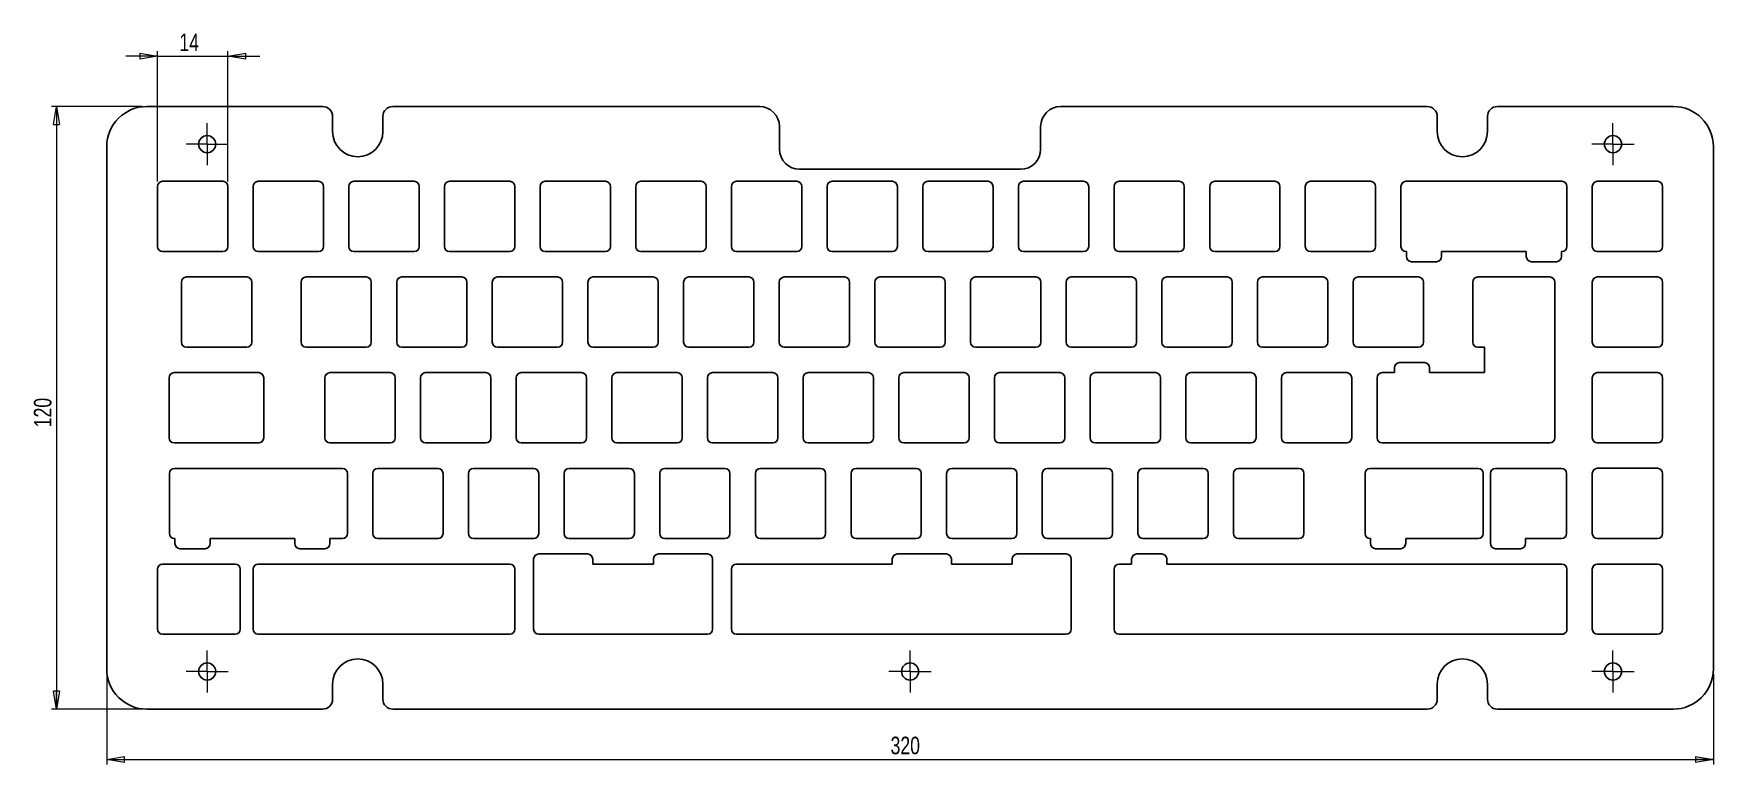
# Model space of a CAD drawing. Header units: millimetres. Extents: x -92 to 243, y 41 to 187.
import ezdxf

# ---------------------------------------------------------------- set-up
doc = ezdxf.new("R2010")
doc.units = ezdxf.units.MM
doc.styles.add('SLDTEXTSTYLE0', font='TXT', dxfattribs={"width": 0.75})
doc.dimstyles.new('SLDDIMSTYLE0', dxfattribs={"dimtxt": 3.5, "dimasz": 3.556, "dimexe": 0, "dimexo": 0.0625, "dimgap": 0.875, "dimtad": 1, "dimrnd": 1e-09, "dimzin": 12, "dimdsep": 46, "dimtxsty": 'SLDTEXTSTYLE0', "dimblk1": 'CLOSED', "dimblk2": 'CLOSED', "dimsah": 1, "dimcen": 0.09, "dimadec": 0, "dimazin": 3, "dimtfac": 1, "dimtmove": 0, "dimatfit": 0, "dimldrblk": 'CLOSED', "dimfxl": 0, "dimfrac": 2, "dimtolj": 1, "dimtzin": 12, "dimarcsym": 0})
doc.dimstyles.new('SLDDIMSTYLE1', dxfattribs={"dimtxt": 3.5, "dimasz": 3.556, "dimexe": 0, "dimexo": 0.0625, "dimgap": 0.875, "dimtad": 1, "dimrnd": 1e-09, "dimzin": 12, "dimdsep": 46, "dimtxsty": 'SLDTEXTSTYLE0', "dimblk1": 'CLOSED', "dimblk2": 'CLOSED', "dimsah": 1, "dimcen": 0.09, "dimadec": 0, "dimazin": 3, "dimtfac": 1, "dimtofl": 0, "dimtmove": 0, "dimatfit": 3, "dimldrblk": 'CLOSED', "dimfxl": 0, "dimfrac": 2, "dimtolj": 1, "dimtzin": 12, "dimarcsym": 0})

# ---------------------------------------------------------------- blocks, each defined once
blk = doc.blocks.new('_Closed')
at = {"color": 0, "linetype": 'ByBlock', "lineweight": -2}
for p, q in [((-1, 0.166667), (0, 0)), ((-1, 0.166667), (-1, -0.166667)), ((0, 0), (-1, -0.166667)), ((0, 0), (-1, 0))]:
    blk.add_line(p, q, dxfattribs=at)
blk = doc.blocks.new('_D')
at = {"color": 7, "linetype": 'Continuous', "lineweight": 18}
for p, q in [((-67.25, 182.44), (-73.6, 182.44)), ((-67.25, 157.54), (-67.25, 183.44)), ((-67.25, 182.44), (-53.25, 182.44)), ((-53.25, 157.54), (-53.25, 183.44)), ((-53.25, 182.44), (-46.9, 182.44))]:
    blk.add_line(p, q, dxfattribs=at)
at = {"color": 7, "linetype": 'Continuous', "lineweight": 18, "xscale": 3.556, "yscale": 3.556}
blk.add_blockref('_Closed', (-67.25, 182.44, -0.75), dxfattribs=at)
at = {"color": 7, "linetype": 'Continuous', "lineweight": 18, "xscale": 3.556, "yscale": 3.556, "rotation": 180.0000000000004}
blk.add_blockref('_Closed', (-53.25, 182.44, -0.75), dxfattribs=at)
at = {"color": 7, "linetype": 'Continuous', "lineweight": 18, "insert": (-62.9, 186.96), "char_height": 3.5, "attachment_point": 1, "style": 'SLDTEXTSTYLE0'}
blk.add_mtext('14', dxfattribs=at)
blk = doc.blocks.new('_D_1')
at = {"color": 7, "linetype": 'Continuous', "lineweight": 18}
for p, q in [((-70.38, 172.44), (-88.38, 172.44)), ((-87.38, 172.44), (-87.38, 52.44)), ((-70.38, 52.44), (-88.38, 52.44))]:
    blk.add_line(p, q, dxfattribs=at)
at = {"color": 7, "linetype": 'Continuous', "lineweight": 18, "xscale": 3.556, "yscale": 3.556}
for p, rotation in [((-87.38, 172.44, -0.75), 90.00000000000041), ((-87.38, 52.44, -0.75), 270.0000000000004)]:
    blk.add_blockref('_Closed', p, dxfattribs=dict(at, rotation=rotation))
at = {"color": 7, "linetype": 'Continuous', "lineweight": 18, "insert": (-91.89, 108.57), "char_height": 3.5, "attachment_point": 1, "rotation": 90, "style": 'SLDTEXTSTYLE0'}
blk.add_mtext('120', dxfattribs=at)
blk = doc.blocks.new('_D_2')
at = {"color": 7, "linetype": 'Continuous', "lineweight": 18}
for p, q in [((-77.38, 59.44), (-77.38, 41.44)), ((242.62, 59.44), (242.62, 41.44)), ((-77.38, 42.44), (242.62, 42.44))]:
    blk.add_line(p, q, dxfattribs=at)
at = {"color": 7, "linetype": 'Continuous', "lineweight": 18, "xscale": 3.556, "yscale": 3.556, "rotation": 180.0000000000004}
blk.add_blockref('_Closed', (-77.38, 42.44, -0.75), dxfattribs=at)
at = {"color": 7, "linetype": 'Continuous', "lineweight": 18, "xscale": 3.556, "yscale": 3.556}
blk.add_blockref('_Closed', (242.62, 42.44, -0.75), dxfattribs=at)
at = {"color": 7, "linetype": 'Continuous', "lineweight": 18, "insert": (78.74, 46.96), "char_height": 3.5, "attachment_point": 1, "style": 'SLDTEXTSTYLE0'}
blk.add_mtext('320', dxfattribs=at)
blk = doc.blocks.new('SW_CENTERMARKSYMBOL_0')
at = {"color": 0, "linetype": 'Continuous', "lineweight": 18}
for p, q in [((0, 2.5), (0, 4.2)), ((-2.5, 0), (-4.2, 0)), ((0, 0), (-2.5, 0)), ((0, 0), (0, 2.5)), ((0, 0), (0, -2.5)), ((0, 0), (2.5, 0)), ((2.5, 0), (4.2, 0)), ((0, -2.5), (0, -4.2))]:
    blk.add_line(p, q, dxfattribs=at)
blk = doc.blocks.new('SW_CENTERMARKSYMBOL_1')
at = {"color": 0, "linetype": 'Continuous', "lineweight": 18}
for p, q in [((0, 2.5), (0, 4.2)), ((-2.5, 0), (-4.2, 0)), ((0, 0), (-2.5, 0)), ((0, 0), (0, 2.5)), ((0, 0), (0, -2.5)), ((0, 0), (2.5, 0)), ((2.5, 0), (4.2, 0)), ((0, -2.5), (0, -4.2))]:
    blk.add_line(p, q, dxfattribs=at)
blk = doc.blocks.new('SW_CENTERMARKSYMBOL_2')
at = {"color": 0, "linetype": 'Continuous', "lineweight": 18}
for p, q in [((0, 2.5), (0, 4.2)), ((-2.5, 0), (-4.2, 0)), ((0, 0), (-2.5, 0)), ((0, 0), (0, 2.5)), ((0, 0), (0, -2.5)), ((0, 0), (2.5, 0)), ((2.5, 0), (4.2, 0)), ((0, -2.5), (0, -4.2))]:
    blk.add_line(p, q, dxfattribs=at)
blk = doc.blocks.new('SW_CENTERMARKSYMBOL_3')
at = {"color": 0, "linetype": 'Continuous', "lineweight": 18}
for p, q in [((0, 2.5), (0, 4.2)), ((-2.5, 0), (-4.2, 0)), ((0, 0), (-2.5, 0)), ((0, 0), (0, 2.5)), ((0, 0), (0, -2.5)), ((0, 0), (2.5, 0)), ((2.5, 0), (4.2, 0)), ((0, -2.5), (0, -4.2))]:
    blk.add_line(p, q, dxfattribs=at)
blk = doc.blocks.new('SW_CENTERMARKSYMBOL_4')
at = {"color": 0, "linetype": 'Continuous', "lineweight": 18}
for p, q in [((0, 2.5), (0, 4.2)), ((-2.5, 0), (-4.2, 0)), ((0, 0), (-2.5, 0)), ((0, 0), (0, 2.5)), ((0, 0), (0, -2.5)), ((0, 0), (2.5, 0)), ((2.5, 0), (4.2, 0)), ((0, -2.5), (0, -4.2))]:
    blk.add_line(p, q, dxfattribs=at)

msp = doc.modelspace()

# ---------------------------------------------------------------- linework, layer by layer
at = {"color": 7, "linetype": 'Continuous', "lineweight": 25}
for p, q in [((-34.377, 172.444), (-69.377, 172.444)), ((52.623, 172.444), (-20.377, 172.444)), ((185.623, 172.444), (112.623, 172.444)), ((234.623, 172.444), (199.623, 172.444)), ((-32.377, 170.444), (-32.377, 167.444)), ((-22.377, 167.444), (-22.377, 170.444)), ((56.623, 163.944), (56.623, 168.444)), ((108.623, 168.444), (108.623, 163.944)), ((187.623, 170.444), (187.623, 167.444)), ((197.623, 167.444), (197.623, 170.444)), ((-77.377, 164.444), (-77.377, 60.444)), ((242.623, 60.444), (242.623, 164.444)), ((-54.252, 157.544), (-66.252, 157.544)), ((-54.252, 157.544), (-54.252, 157.544)), ((-35.202, 157.544), (-47.202, 157.544)), ((-16.153, 157.544), (-28.153, 157.544)), ((2.898, 157.544), (-9.102, 157.544)), ((21.948, 157.544), (9.948, 157.544)), ((40.998, 157.544), (28.998, 157.544)), ((60.048, 157.544), (48.048, 157.544)), ((104.623, 159.944), (60.623, 159.944)), ((79.097, 157.544), (67.097, 157.544)), ((98.148, 157.544), (86.148, 157.544)), ((117.198, 157.544), (105.198, 157.544)), ((136.248, 157.544), (124.248, 157.544)), ((155.298, 157.544), (143.298, 157.544)), ((174.347, 157.544), (162.347, 157.544)), ((212.448, 157.544), (181.398, 157.544)), ((231.498, 157.544), (219.498, 157.544)), ((-67.252, 156.544), (-67.252, 144.544)), ((-53.252, 144.544), (-53.252, 156.544)), ((-48.202, 156.544), (-48.202, 144.544)), ((-34.202, 144.544), (-34.202, 156.544)), ((-29.153, 156.544), (-29.153, 144.544)), ((-15.153, 144.544), (-15.153, 156.544)), ((-10.102, 156.544), (-10.102, 144.544)), ((3.898, 144.544), (3.898, 156.544)), ((8.948, 156.544), (8.948, 144.544)), ((22.948, 144.544), (22.948, 156.544)), ((27.998, 156.544), (27.998, 144.544)), ((41.998, 144.544), (41.998, 156.544)), ((47.048, 156.544), (47.048, 144.544)), ((61.048, 144.544), (61.048, 156.544)), ((66.097, 156.544), (66.097, 144.544)), ((80.097, 144.544), (80.097, 156.544)), ((85.148, 156.544), (85.148, 144.544)), ((99.148, 144.544), (99.148, 156.544)), ((104.198, 156.544), (104.198, 144.544)), ((118.198, 144.544), (118.198, 156.544)), ((123.248, 156.544), (123.248, 144.544)), ((137.248, 144.544), (137.248, 156.544)), ((142.298, 156.544), (142.298, 144.544)), ((156.298, 144.544), (156.298, 156.544)), ((161.347, 156.544), (161.347, 144.544)), ((175.347, 144.544), (175.347, 156.544)), ((180.398, 156.544), (180.398, 144.544)), ((213.448, 144.544), (213.448, 156.544)), ((218.498, 156.544), (218.498, 144.544)), ((232.498, 144.544), (232.498, 156.544)), ((-67.252, 144.544), (-67.252, 144.544)), ((-66.252, 143.544), (-54.252, 143.544)), ((-47.202, 143.544), (-35.202, 143.544)), ((-28.153, 143.544), (-16.153, 143.544)), ((-9.102, 143.544), (2.898, 143.544)), ((9.948, 143.544), (21.948, 143.544)), ((28.998, 143.544), (40.998, 143.544)), ((48.048, 143.544), (60.048, 143.544)), ((67.097, 143.544), (79.097, 143.544)), ((86.148, 143.544), (98.148, 143.544)), ((105.198, 143.544), (117.198, 143.544)), ((124.248, 143.544), (136.248, 143.544)), ((143.298, 143.544), (155.298, 143.544)), ((162.347, 143.544), (174.347, 143.544)), ((181.398, 143.544), (181.484, 143.544)), ((181.484, 143.544), (181.484, 142.545)), ((182.484, 141.545), (187.484, 141.545)), ((188.484, 142.545), (188.484, 143.544)), ((188.484, 143.544), (205.36, 143.544)), ((205.36, 143.544), (205.36, 142.545)), ((206.36, 141.545), (211.36, 141.545)), ((212.36, 142.545), (212.36, 143.544)), ((212.36, 143.544), (212.448, 143.544)), ((219.498, 143.544), (231.498, 143.544)), ((-62.49, 137.495), (-62.49, 125.495)), ((-49.49, 138.495), (-61.49, 138.495)), ((-48.49, 125.495), (-48.49, 137.495)), ((-38.677, 137.495), (-38.677, 125.495)), ((-25.677, 138.495), (-37.677, 138.495)), ((-24.677, 125.495), (-24.677, 137.495)), ((-19.627, 137.495), (-19.627, 125.495)), ((-6.627, 138.495), (-18.627, 138.495)), ((-5.627, 125.495), (-5.627, 137.495)), ((-0.577, 137.495), (-0.577, 125.495)), ((12.423, 138.495), (0.423, 138.495)), ((13.423, 125.495), (13.423, 137.495)), ((18.472, 137.495), (18.472, 125.495)), ((31.472, 138.495), (19.472, 138.495)), ((32.472, 125.495), (32.472, 137.495)), ((37.523, 137.495), (37.523, 125.495)), ((50.523, 138.495), (38.523, 138.495)), ((51.523, 125.495), (51.523, 137.495)), ((56.573, 137.495), (56.573, 125.495)), ((69.573, 138.495), (57.573, 138.495)), ((70.573, 125.495), (70.573, 137.495)), ((75.623, 137.495), (75.623, 125.495)), ((88.623, 138.495), (76.623, 138.495)), ((89.623, 125.495), (89.623, 137.495)), ((94.673, 137.495), (94.673, 125.495)), ((107.673, 138.495), (95.673, 138.495)), ((108.673, 125.495), (108.673, 137.495)), ((113.722, 137.495), (113.722, 125.495)), ((126.722, 138.495), (114.722, 138.495)), ((127.722, 125.495), (127.722, 137.495)), ((132.773, 137.495), (132.773, 125.495)), ((145.773, 138.495), (133.773, 138.495)), ((146.773, 125.495), (146.773, 137.495)), ((151.823, 137.495), (151.823, 125.495)), ((164.823, 138.495), (152.823, 138.495)), ((165.823, 125.495), (165.823, 137.495)), ((170.873, 137.495), (170.873, 125.495)), ((183.873, 138.495), (171.873, 138.495)), ((184.873, 125.495), (184.873, 137.495)), ((194.685, 137.494), (194.685, 125.494)), ((207.685, 138.494), (195.685, 138.494)), ((210.035, 138.494), (207.695, 138.494)), ((211.035, 127.969), (211.035, 137.494)), ((218.498, 137.495), (218.498, 125.495)), ((231.498, 138.495), (219.498, 138.495)), ((232.498, 125.495), (232.498, 137.495)), ((211.035, 115.969), (211.035, 127.969)), ((-61.49, 124.495), (-49.49, 124.495)), ((-37.677, 124.495), (-25.677, 124.495)), ((-18.627, 124.495), (-6.627, 124.495)), ((0.423, 124.495), (12.423, 124.495)), ((19.472, 124.495), (31.472, 124.495)), ((38.523, 124.495), (50.523, 124.495)), ((57.573, 124.495), (69.573, 124.495)), ((76.623, 124.495), (88.623, 124.495)), ((95.673, 124.495), (107.673, 124.495)), ((114.722, 124.495), (126.722, 124.495)), ((133.773, 124.495), (145.773, 124.495)), ((152.823, 124.495), (164.823, 124.495)), ((171.873, 124.495), (183.873, 124.495)), ((195.685, 124.494), (197.035, 124.494)), ((197.035, 124.494), (197.035, 119.444)), ((219.498, 124.495), (231.498, 124.495)), ((179.103, 120.444), (179.103, 119.444)), ((185.103, 121.444), (180.103, 121.444)), ((186.103, 119.444), (186.103, 120.444)), ((-64.967, 118.444), (-64.967, 106.444)), ((-47.109, 119.444), (-63.967, 119.444)), ((-46.109, 106.444), (-46.109, 118.444)), ((-33.915, 118.444), (-33.915, 106.444)), ((-20.915, 119.444), (-32.915, 119.444)), ((-19.915, 106.444), (-19.915, 118.444)), ((-14.865, 118.444), (-14.865, 106.444)), ((-1.865, 119.444), (-13.865, 119.444)), ((-0.865, 106.444), (-0.865, 118.444)), ((4.185, 118.444), (4.185, 106.444)), ((17.185, 119.444), (5.185, 119.444)), ((18.185, 106.444), (18.185, 118.444)), ((23.235, 118.444), (23.235, 106.444)), ((36.235, 119.444), (24.235, 119.444)), ((37.235, 106.444), (37.235, 118.444)), ((42.285, 118.444), (42.285, 106.444)), ((55.285, 119.444), (43.285, 119.444)), ((56.285, 106.444), (56.285, 118.444)), ((61.335, 118.444), (61.335, 106.444)), ((74.335, 119.444), (62.335, 119.444)), ((75.335, 106.444), (75.335, 118.444)), ((80.385, 118.444), (80.385, 106.444)), ((93.385, 119.444), (81.385, 119.444)), ((94.385, 106.444), (94.385, 118.444)), ((99.435, 118.444), (99.435, 106.444)), ((112.435, 119.444), (100.435, 119.444)), ((113.435, 106.444), (113.435, 118.444)), ((118.485, 118.444), (118.485, 106.444)), ((131.485, 119.444), (119.485, 119.444)), ((132.485, 106.444), (132.485, 118.444)), ((137.535, 118.444), (137.535, 106.444)), ((150.535, 119.444), (138.535, 119.444)), ((151.535, 106.444), (151.535, 118.444)), ((156.585, 118.444), (156.585, 106.444)), ((169.585, 119.444), (157.585, 119.444)), ((170.585, 106.444), (170.585, 118.444)), ((175.635, 118.444), (175.635, 106.444)), ((179.103, 119.444), (176.635, 119.444)), ((197.035, 119.444), (186.103, 119.444)), ((218.498, 118.445), (218.498, 106.445)), ((231.498, 119.445), (219.498, 119.445)), ((232.498, 106.445), (232.498, 118.445)), ((211.035, 106.444), (211.035, 115.969)), ((-63.967, 105.444), (-47.109, 105.444)), ((-32.915, 105.444), (-20.915, 105.444)), ((-13.865, 105.444), (-1.865, 105.444)), ((5.185, 105.444), (17.185, 105.444)), ((24.235, 105.444), (36.235, 105.444)), ((43.285, 105.444), (55.285, 105.444)), ((62.335, 105.444), (74.335, 105.444)), ((81.385, 105.444), (93.385, 105.444)), ((100.435, 105.444), (112.435, 105.444)), ((119.485, 105.444), (131.485, 105.444)), ((138.535, 105.444), (150.535, 105.444)), ((157.585, 105.444), (169.585, 105.444)), ((176.635, 105.444), (188.541, 105.444)), ((188.541, 105.444), (198.024, 105.444)), ((198.035, 105.444), (210.035, 105.444)), ((219.498, 105.444), (231.498, 105.444)), ((-54.346, 100.394), (-63.871, 100.394)), ((-42.346, 100.394), (-54.346, 100.394)), ((-30.44, 100.394), (-42.346, 100.394)), ((-11.39, 100.394), (-23.39, 100.394)), ((7.66, 100.394), (-4.34, 100.394)), ((26.71, 100.394), (14.71, 100.394)), ((45.76, 100.394), (33.76, 100.394)), ((64.81, 100.394), (52.81, 100.394)), ((83.86, 100.394), (71.86, 100.394)), ((102.91, 100.394), (90.91, 100.394)), ((121.96, 100.394), (109.96, 100.394)), ((141.01, 100.394), (129.01, 100.394)), ((160.06, 100.394), (148.06, 100.394)), ((186.254, 100.394), (174.254, 100.394)), ((195.779, 100.394), (186.254, 100.394)), ((204.896, 100.394), (199.217, 100.394)), ((212.36, 100.394), (204.896, 100.394)), ((231.498, 100.395), (219.498, 100.395)), ((-64.871, 99.394), (-64.871, 87.394)), ((-29.44, 87.394), (-29.44, 99.394)), ((-24.39, 99.394), (-24.39, 87.394)), ((-10.39, 87.394), (-10.39, 99.394)), ((-5.34, 99.394), (-5.34, 87.394)), ((8.66, 87.394), (8.66, 99.394)), ((13.71, 99.394), (13.71, 87.394)), ((27.71, 87.394), (27.71, 99.394)), ((32.76, 99.394), (32.76, 87.394)), ((46.76, 87.394), (46.76, 99.394)), ((51.81, 99.394), (51.81, 87.394)), ((65.81, 87.394), (65.81, 99.394)), ((70.86, 99.394), (70.86, 87.394)), ((84.86, 87.394), (84.86, 99.394)), ((89.91, 99.394), (89.91, 87.394)), ((103.91, 87.394), (103.91, 99.394)), ((108.96, 99.394), (108.96, 87.394)), ((122.96, 87.394), (122.96, 99.394)), ((128.01, 99.394), (128.01, 87.394)), ((142.01, 87.394), (142.01, 99.394)), ((147.06, 99.394), (147.06, 87.394)), ((161.06, 87.394), (161.06, 99.394)), ((173.254, 99.394), (173.254, 87.394)), ((196.779, 87.394), (196.779, 99.394)), ((198.217, 99.394), (198.217, 95.401)), ((213.36, 87.394), (213.36, 99.394)), ((218.498, 99.395), (218.498, 87.395)), ((232.498, 87.395), (232.498, 99.395)), ((198.217, 95.401), (198.217, 85.395)), ((-63.871, 86.394), (-63.784, 86.394)), ((-63.784, 86.394), (-63.784, 85.395)), ((-62.784, 84.395), (-57.784, 84.395)), ((-56.784, 85.395), (-56.784, 86.394)), ((-56.784, 86.394), (-39.908, 86.394)), ((-39.908, 86.394), (-39.908, 85.395)), ((-38.908, 84.395), (-33.908, 84.395)), ((-32.908, 85.395), (-32.908, 86.394)), ((-32.908, 86.394), (-30.44, 86.394)), ((-23.39, 86.394), (-11.39, 86.394)), ((-4.34, 86.394), (7.66, 86.394)), ((14.71, 86.394), (26.71, 86.394)), ((33.76, 86.394), (45.76, 86.394)), ((52.81, 86.394), (64.81, 86.394)), ((71.86, 86.394), (83.86, 86.394)), ((90.91, 86.394), (102.91, 86.394)), ((109.96, 86.394), (121.96, 86.394)), ((129.01, 86.394), (141.01, 86.394)), ((148.06, 86.394), (160.06, 86.394)), ((174.254, 86.394), (174.341, 86.394)), ((174.341, 86.394), (174.341, 85.395)), ((175.341, 84.395), (180.341, 84.395)), ((181.341, 85.395), (181.341, 86.394)), ((181.341, 86.394), (195.779, 86.394)), ((199.217, 84.395), (204.217, 84.395)), ((205.217, 85.395), (205.217, 86.394)), ((205.217, 86.394), (212.36, 86.394)), ((219.498, 86.395), (231.498, 86.395)), ((-67.252, 80.344), (-67.252, 68.344)), ((-51.784, 81.344), (-66.252, 81.344)), ((-50.784, 68.344), (-50.784, 80.344)), ((-48.202, 80.344), (-48.202, 68.344)), ((2.898, 81.344), (-47.202, 81.344)), ((3.898, 68.344), (3.898, 80.344)), ((7.653, 82.344), (7.653, 75.032)), ((18.416, 83.344), (8.653, 83.344)), ((19.416, 81.344), (19.416, 82.344)), ((31.529, 81.344), (19.416, 81.344)), ((31.529, 82.344), (31.529, 81.344)), ((42.292, 83.344), (32.529, 83.344)), ((43.292, 75.032), (43.292, 82.344)), ((47.048, 80.344), (47.048, 75.032)), ((79.091, 81.344), (48.048, 81.344)), ((79.091, 82.344), (79.091, 81.344)), ((89.853, 83.344), (80.091, 83.344)), ((90.853, 81.344), (90.853, 82.344)), ((102.967, 81.344), (90.853, 81.344)), ((102.967, 82.344), (102.967, 81.344)), ((113.729, 83.344), (103.967, 83.344)), ((114.729, 75.032), (114.729, 82.344)), ((123.248, 80.344), (123.248, 68.344)), ((124.248, 81.344), (126.748, 81.344)), ((126.748, 82.344), (126.748, 81.344)), ((132.748, 83.344), (127.748, 83.344)), ((133.748, 81.344), (133.748, 82.344)), ((133.748, 81.344), (212.448, 81.344)), ((213.448, 68.344), (213.448, 80.344)), ((218.498, 80.345), (218.498, 68.345)), ((231.498, 81.345), (219.498, 81.345)), ((232.498, 68.345), (232.498, 80.345)), ((7.653, 75.032), (7.653, 68.344)), ((43.292, 68.344), (43.292, 75.032)), ((47.048, 75.032), (47.048, 68.344)), ((114.729, 68.344), (114.729, 75.032)), ((-66.252, 67.344), (-51.784, 67.344)), ((-47.202, 67.344), (2.898, 67.344)), ((8.653, 67.344), (17.091, 67.344)), ((17.091, 67.344), (33.854, 67.344)), ((33.854, 67.344), (42.292, 67.344)), ((48.048, 67.344), (88.529, 67.344)), ((88.529, 67.344), (105.291, 67.344)), ((105.291, 67.344), (113.729, 67.344)), ((124.248, 67.344), (212.448, 67.344)), ((219.498, 67.345), (231.498, 67.345)), ((-32.377, 57.444), (-32.377, 54.444)), ((-22.377, 54.444), (-22.377, 57.444)), ((187.623, 57.444), (187.623, 54.444)), ((197.623, 54.444), (197.623, 57.444)), ((-69.377, 52.444), (-34.377, 52.444)), ((-20.377, 52.444), (185.623, 52.444)), ((199.623, 52.444), (234.623, 52.444))]:
    msp.add_line(p, q, dxfattribs=at)
for centre in [(-57.377, 164.944), (222.623, 164.944), (-57.377, 59.944), (82.623, 59.944), (222.623, 59.944)]:
    msp.add_circle(centre, 1.7, dxfattribs=at)
for centre, radius, start, end in [((-69.377, 164.444), 8, 90, 180), ((-34.377, 170.444), 2, 0, 90), ((-20.377, 170.444), 2, 90, 180), ((52.623, 168.444), 4, 0, 90), ((112.623, 168.444), 4, 90, 180), ((185.623, 170.444), 2, 0, 90), ((199.623, 170.444), 2, 90, 180), ((234.623, 164.444), 8, 0, 90), ((-27.377, 167.444), 5, 180, 0), ((192.623, 167.444), 5, 180, 0), ((60.623, 163.944), 4, 180, 270), ((104.623, 163.944), 4, 270, 0), ((-66.252, 156.544), 1, 90, 180), ((-54.252, 156.544), 1, 0, 90), ((-47.202, 156.544), 1, 90, 180), ((-35.202, 156.544), 1, 0, 90), ((-28.153, 156.544), 1, 90, 180), ((-16.153, 156.544), 1, 0, 90), ((-9.102, 156.544), 1, 90, 180), ((2.898, 156.544), 1, 0, 90), ((9.948, 156.544), 1, 90, 180), ((21.948, 156.544), 1, 0, 90), ((28.998, 156.544), 1, 90, 180), ((40.998, 156.544), 1, 0, 90), ((48.048, 156.544), 1, 90, 180), ((60.048, 156.544), 1, 0, 90), ((67.097, 156.544), 1, 90, 180), ((79.097, 156.544), 1, 0, 90), ((86.148, 156.544), 1, 90, 180), ((98.148, 156.544), 1, 0, 90), ((105.198, 156.544), 1, 90, 180), ((117.198, 156.544), 1, 360, 90), ((124.248, 156.544), 1, 90, 180), ((136.248, 156.544), 1, 0, 90), ((143.298, 156.544), 1, 90, 180), ((155.298, 156.544), 1, 0, 90), ((162.347, 156.544), 1, 90, 180), ((174.347, 156.544), 1, 0, 90), ((181.398, 156.544), 1, 90, 180), ((212.448, 156.544), 1, 0, 90), ((219.498, 156.544), 1, 90, 180), ((231.498, 156.544), 1, 360, 90), ((-66.252, 144.544), 1, 180, 270), ((-54.252, 144.544), 1, 270, 0), ((-47.202, 144.544), 1, 180, 270), ((-35.202, 144.544), 1, 270, 0), ((-28.153, 144.544), 1, 180, 270), ((-16.153, 144.544), 1, 270, 360), ((-9.102, 144.544), 1, 180, 270), ((2.898, 144.544), 1, 270, 360), ((9.948, 144.544), 1, 180, 270), ((21.948, 144.544), 1, 270, 0), ((28.998, 144.544), 1, 180, 270), ((40.998, 144.544), 1, 270, 0), ((48.048, 144.544), 1, 180, 270), ((60.048, 144.544), 1, 270, 360), ((67.097, 144.544), 1, 180, 270), ((79.097, 144.544), 1, 270, 0), ((86.148, 144.544), 1, 180, 270), ((98.148, 144.544), 1, 270, 0), ((105.198, 144.544), 1, 180, 270), ((117.198, 144.544), 1, 270, 360), ((124.248, 144.544), 1, 180, 270), ((136.248, 144.544), 1, 270, 360), ((143.298, 144.544), 1, 180, 270), ((155.298, 144.544), 1, 270, 0), ((162.347, 144.544), 1, 180, 270), ((174.347, 144.544), 1, 270, 0), ((181.398, 144.544), 1, 180, 270), ((212.448, 144.544), 1, 270, 0), ((219.498, 144.544), 1, 180, 270), ((231.498, 144.544), 1, 270, 360), ((182.484, 142.545), 1, 180, 270), ((187.484, 142.545), 1, 270, 360), ((206.36, 142.545), 1, 180, 270), ((211.36, 142.545), 1, 270, 360), ((-61.49, 137.495), 1, 90, 180), ((-49.49, 137.495), 1, 0, 90), ((-37.677, 137.495), 1, 90, 180), ((-25.677, 137.495), 1, 0, 90), ((-18.627, 137.495), 1, 90, 180), ((-6.627, 137.495), 1, 0, 90), ((0.423, 137.495), 1, 90, 180), ((12.423, 137.495), 1, 360, 90), ((19.472, 137.495), 1, 90, 180), ((31.472, 137.495), 1, 0, 90), ((38.523, 137.495), 1, 90, 180), ((50.523, 137.495), 1, 0, 90), ((57.573, 137.495), 1, 90, 180), ((69.573, 137.495), 1, 360, 90), ((76.623, 137.495), 1, 90, 180), ((88.623, 137.495), 1, 0, 90), ((95.673, 137.495), 1, 90, 180), ((107.673, 137.495), 1, 360, 90), ((114.722, 137.495), 1, 90, 180), ((126.722, 137.495), 1, 0, 90), ((133.773, 137.495), 1, 90, 180), ((145.773, 137.495), 1, 0, 90), ((152.823, 137.495), 1, 90, 180), ((164.823, 137.495), 1, 0, 90), ((171.873, 137.495), 1, 90, 180), ((183.873, 137.495), 1, 0, 90), ((195.685, 137.494), 1, 90, 180), ((207.685, 137.494), 1, 89.4342, 90), ((210.035, 137.494), 1, 0, 90), ((219.498, 137.495), 1, 90, 180), ((231.498, 137.495), 1, 360, 90), ((-61.49, 125.495), 1, 180, 270), ((-49.49, 125.495), 1, 270, 360), ((-37.677, 125.495), 1, 180, 270), ((-25.677, 125.495), 1, 270, 0), ((-18.627, 125.495), 1, 180, 270), ((-6.627, 125.495), 1, 270, 360), ((0.423, 125.495), 1, 180, 270), ((12.423, 125.495), 1, 270, 360), ((19.472, 125.495), 1, 180, 270), ((31.472, 125.495), 1, 270, 0), ((38.523, 125.495), 1, 180, 270), ((50.523, 125.495), 1, 270, 0), ((57.573, 125.495), 1, 180, 270), ((69.573, 125.495), 1, 270, 360), ((76.623, 125.495), 1, 180, 270), ((88.623, 125.495), 1, 270, 360), ((95.673, 125.495), 1, 180, 270), ((107.673, 125.495), 1, 270, 360), ((114.722, 125.495), 1, 180, 270), ((126.722, 125.495), 1, 270, 0), ((133.773, 125.495), 1, 180, 270), ((145.773, 125.495), 1, 270, 0), ((152.823, 125.495), 1, 180, 270), ((164.823, 125.495), 1, 270, 0), ((171.873, 125.495), 1, 180, 270), ((183.873, 125.495), 1, 270, 0), ((195.685, 125.494), 1, 180, 270), ((219.498, 125.495), 1, 180, 270), ((231.498, 125.495), 1, 270, 360), ((180.103, 120.444), 1, 90, 180), ((185.103, 120.444), 1, 360, 90), ((-63.967, 118.444), 1, 90, 180), ((-47.109, 118.444), 1, 0, 90), ((-32.915, 118.444), 1, 90, 180), ((-20.915, 118.444), 1, 0, 90), ((-13.865, 118.444), 1, 90, 180), ((-1.865, 118.444), 1, 0, 90), ((5.185, 118.444), 1, 90, 180), ((17.185, 118.444), 1, 0, 90), ((24.235, 118.444), 1, 90, 180), ((36.235, 118.444), 1, 360, 90), ((43.285, 118.444), 1, 90, 180), ((55.285, 118.444), 1, 0, 90), ((62.335, 118.444), 1, 90, 180), ((74.335, 118.444), 1, 0, 90), ((81.385, 118.444), 1, 90, 180), ((93.385, 118.444), 1, 0, 90), ((100.435, 118.444), 1, 90, 180), ((112.435, 118.444), 1, 360, 90), ((119.485, 118.444), 1, 90, 180), ((131.485, 118.444), 1, 0, 90), ((138.535, 118.444), 1, 90, 180), ((150.535, 118.444), 1, 0, 90), ((157.585, 118.444), 1, 90, 180), ((169.585, 118.444), 1, 360, 90), ((176.635, 118.444), 1, 90, 180), ((219.498, 118.445), 1, 90, 180), ((231.498, 118.445), 1, 360, 90), ((-63.967, 106.444), 1, 180, 270), ((-47.109, 106.444), 1, 270, 0), ((-32.915, 106.444), 1, 180, 270), ((-20.915, 106.444), 1, 270, 0), ((-13.865, 106.444), 1, 180, 270), ((-1.865, 106.444), 1, 270, 360), ((5.185, 106.444), 1, 180, 270), ((17.185, 106.444), 1, 270, 0), ((24.235, 106.444), 1, 180, 270), ((36.235, 106.444), 1, 270, 360), ((43.285, 106.444), 1, 180, 270), ((55.285, 106.444), 1, 270, 0), ((62.335, 106.444), 1, 180, 270), ((74.335, 106.444), 1, 270, 0), ((81.385, 106.444), 1, 180, 270), ((93.385, 106.444), 1, 270, 0), ((100.435, 106.444), 1, 180, 270), ((112.435, 106.444), 1, 270, 360), ((119.485, 106.444), 1, 180, 270), ((131.485, 106.444), 1, 270, 0), ((138.535, 106.444), 1, 180, 270), ((150.535, 106.444), 1, 270, 0), ((157.585, 106.444), 1, 180, 270), ((169.585, 106.444), 1, 270, 0), ((176.635, 106.444), 1, 180, 270), ((198.035, 106.444), 1, 269.42598, 270), ((210.035, 106.444), 1, 270, 360), ((219.498, 106.445), 1, 180, 270), ((231.498, 106.445), 1, 270, 0), ((-63.871, 99.394), 1, 90, 180), ((-30.44, 99.394), 1, 0, 90), ((-23.39, 99.394), 1, 90, 180), ((-11.39, 99.394), 1, 360, 90), ((-4.34, 99.394), 1, 90, 180), ((7.66, 99.394), 1, 360, 90), ((14.71, 99.394), 1, 90, 180), ((26.71, 99.394), 1, 0, 90), ((33.76, 99.394), 1, 90, 180), ((45.76, 99.394), 1, 0, 90), ((52.81, 99.394), 1, 90, 180), ((64.81, 99.394), 1, 0, 90), ((71.86, 99.394), 1, 90, 180), ((83.86, 99.394), 1, 0, 90), ((90.91, 99.394), 1, 90, 180), ((102.91, 99.394), 1, 360, 90), ((109.96, 99.394), 1, 90, 180), ((121.96, 99.394), 1, 0, 90), ((129.01, 99.394), 1, 90, 180), ((141.01, 99.394), 1, 0, 90), ((148.06, 99.394), 1, 90, 180), ((160.06, 99.394), 1, 360, 90), ((174.254, 99.394), 1, 90, 180), ((195.779, 99.394), 1, 360, 89.99997), ((199.217, 99.394), 1, 90, 180), ((212.36, 99.394), 1, 0, 90), ((219.498, 99.395), 1, 90, 180), ((231.498, 99.395), 1, 360, 90), ((-63.871, 87.394), 1, 180, 270), ((-30.44, 87.394), 1, 270, 0), ((-23.39, 87.394), 1, 180, 270), ((-11.39, 87.394), 1, 270, 0), ((-4.34, 87.394), 1, 180, 270), ((7.66, 87.394), 1, 270, 360), ((14.71, 87.394), 1, 180, 270), ((26.71, 87.394), 1, 270, 360), ((33.76, 87.394), 1, 180, 270), ((45.76, 87.394), 1, 270, 0), ((52.81, 87.394), 1, 180, 270), ((64.81, 87.394), 1, 270, 0), ((71.86, 87.394), 1, 180, 270), ((83.86, 87.394), 1, 270, 0), ((90.91, 87.394), 1, 180, 270), ((102.91, 87.394), 1, 270, 360), ((109.96, 87.394), 1, 180, 270), ((121.96, 87.394), 1, 270, 0), ((129.01, 87.394), 1, 180, 270), ((141.01, 87.394), 1, 270, 360), ((148.06, 87.394), 1, 180, 270), ((160.06, 87.394), 1, 270, 360), ((174.254, 87.394), 1, 180, 270), ((195.779, 87.394), 1, 270, 360), ((212.36, 87.394), 1, 270, 360), ((219.498, 87.395), 1, 180, 270), ((231.498, 87.395), 1, 270, 360), ((-62.784, 85.395), 1, 180, 270), ((-57.784, 85.395), 1, 270, 0), ((-38.908, 85.395), 1, 180, 270), ((-33.908, 85.395), 1, 270, 0), ((175.341, 85.395), 1, 180, 270), ((180.341, 85.395), 1, 270, 360), ((199.217, 85.395), 1, 180, 270), ((204.217, 85.395), 1, 270, 0), ((-66.252, 80.344), 1, 90, 180), ((-51.784, 80.344), 1, 0, 90), ((-47.202, 80.344), 1, 90, 180), ((2.898, 80.344), 1, 360, 90), ((8.653, 82.344), 1, 90, 180), ((18.416, 82.344), 1, 360, 90), ((32.529, 82.344), 1, 90, 180), ((42.292, 82.344), 1, 360, 90), ((48.048, 80.344), 1, 90, 180), ((80.091, 82.344), 1, 90, 180), ((89.853, 82.344), 1, 360, 90), ((103.967, 82.344), 1, 90, 180), ((113.729, 82.344), 1, 360, 90), ((124.248, 80.344), 1, 90, 180), ((127.748, 82.344), 1, 90, 180), ((132.748, 82.344), 1, 360, 90), ((212.448, 80.344), 1, 360, 90), ((219.498, 80.345), 1, 90, 180), ((231.498, 80.345), 1, 360, 90), ((-66.252, 68.344), 1, 180, 270), ((-51.784, 68.344), 1, 270, 0), ((-47.202, 68.344), 1, 180, 270), ((2.898, 68.344), 1, 270, 360), ((8.653, 68.344), 1, 180, 270), ((42.292, 68.344), 1, 270, 0), ((48.048, 68.344), 1, 180, 270), ((113.729, 68.344), 1, 270, 0), ((124.248, 68.344), 1, 180, 270), ((212.448, 68.345), 1, 270, 290.22309), ((212.448, 68.344), 1, 290.22663, 360), ((219.498, 68.345), 1, 180, 270), ((231.498, 68.345), 1, 270, 360), ((-69.377, 60.444), 8, 180, 270), ((-27.377, 57.444), 5, 0, 180), ((192.623, 57.444), 5, 0, 180), ((234.623, 60.444), 8, 270, 0), ((-34.377, 54.444), 2, 270, 0), ((-20.377, 54.444), 2, 180, 270), ((185.623, 54.444), 2, 270, 0), ((199.623, 54.444), 2, 180, 270)]:
    msp.add_arc(centre, radius, start, end, dxfattribs=at)

# ---------------------------------------------------------------- block references
at = {"color": 7, "linetype": 'Continuous', "lineweight": 18}
for name, p in [('SW_CENTERMARKSYMBOL_4', (-57.377, 164.944)), ('SW_CENTERMARKSYMBOL_3', (222.623, 164.944)), ('SW_CENTERMARKSYMBOL_0', (-57.377, 59.944)), ('SW_CENTERMARKSYMBOL_1', (82.623, 59.944)), ('SW_CENTERMARKSYMBOL_2', (222.623, 59.944))]:
    msp.add_blockref(name, p, dxfattribs=at)

# ---------------------------------------------------------------- dimensions: what is measured, and where the dimension line sits
dim = msp.add_linear_dim(base=(-53.252, 182.444), p1=(-67.252, 156.544), p2=(-53.252, 156.544), dimstyle='SLDDIMSTYLE0', dxfattribs=at)
dim.commit()
dim.dimension.update_dxf_attribs({"geometry": '_D', "text_midpoint": (-60.311, 182.444), "dimtype": 160})
for base, p1, p2, angle, picture, middle in [((-87.377, 52.444), (-69.377, 172.444), (-69.377, 52.444), 90, '_D_1', (-87.377, 112.444)), ((242.623, 42.444), (-77.377, 60.444), (242.623, 60.444), 0, '_D_2', (82.623, 42.444))]:
    dim = msp.add_linear_dim(base=base, p1=p1, p2=p2, angle=angle, dimstyle='SLDDIMSTYLE1', dxfattribs=at)
    dim.commit()
    dim.dimension.update_dxf_attribs({"geometry": picture, "text_midpoint": middle, "dimtype": 160})

doc.saveas('drawing.dxf')
